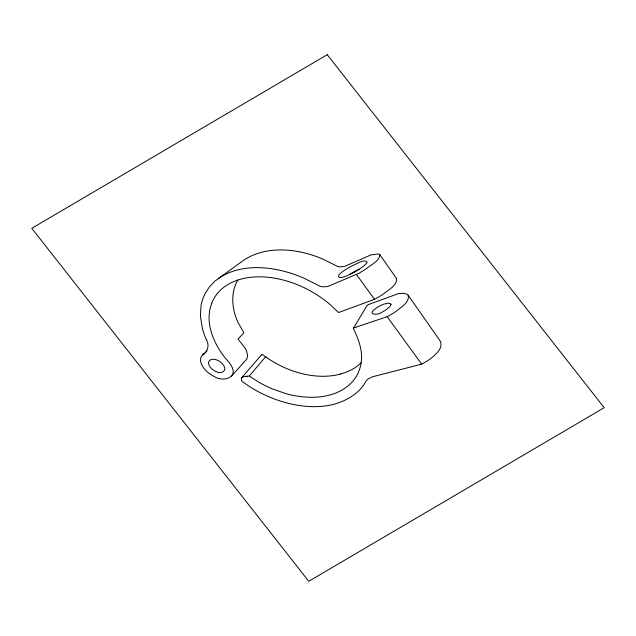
<?xml version="1.0" encoding="UTF-8"?>
<svg xmlns="http://www.w3.org/2000/svg" width="636" height="636" viewBox="0 0 636 636"><rect width="100%" height="100%" fill="white"/><g stroke="black" fill="none" stroke-linecap="round" stroke-linejoin="round"><path stroke-width="0.95" d="M211.716 303.197L209.96 309.088A55.388 48.392 13.2 0 0 209.26 321.848C210.111 331.118 213.632 339.958 218.291 347.948A90.694 79.246 13.2 0 0 224.794 357.44L229.294 362.719A19.16 16.743 13.2 0 1 231.313 365.74C238.691 378.07 222.695 382.149 214.523 376.679A27.38 23.922 13.2 0 1 204.776 369.349C201.827 365.915 199.163 360.89 201.27 356.391C207.376 352.066 210.063 346.175 206.255 339.401M206.255 339.401A80.931 70.715 13.2 0 1 202.487 329.035L200.404 316.235L201.008 305.773A55.197 48.225 13.2 0 1 204.832 294.11L209.172 287.202L214.833 281.215L242.761 260.895C261.253 247.937 285.803 247.817 306.886 253.541A102.841 89.859 13.2 0 1 322.945 259.146L337.342 266.309A11.599 10.136 13.2 0 0 340.101 266.874L344.648 266.373L371.13 254.861L378.388 253.915L379.843 254.686L396.466 278.457C397.444 285.373 388.628 289.555 384.144 293.474A107.635 94.049 13.2 0 1 378.15 297.29L374.509 299.317L338.591 312.546L329.265 303.817A113.924 99.542 13.2 0 0 312.721 292.258A105.759 92.411 13.2 0 0 290.469 282.161C273.655 276.66 255.028 274.545 237.936 280.007C231.949 289.682 231.671 301.838 234.493 312.602A70.835 61.891 13.2 0 0 238.134 322.675L243.485 332A1.964 1.717 13.2 0 1 243.811 332.906L238.055 339.107L244.272 346.994A17.689 15.455 13.2 0 1 246.585 350.897L247.587 355.77L246.8 359.03L231.313 376.361M247.15 376.13L247.277 376.122A17.029 14.882 13.2 0 1 249.28 376.043L265.57 356.772M261.277 355.127L241.37 378.118L241.521 380.431A5.589 4.881 13.2 0 0 242.427 381.695L251.101 387.602A122.056 106.649 13.2 0 0 267.732 396.268C296.185 408.717 334.472 413.472 359.054 390.576A48.614 42.477 13.2 0 0 365.438 382.045L365.732 381.552A12.195 10.653 13.2 0 1 368.101 378.992L372.831 376.687L421.692 364.134L425.182 362.25A63.727 55.682 13.2 0 0 430.787 358.513C435.684 354.562 443.61 348.099 440.223 341.039L408.177 295.207L406.833 294.086L403.335 293.299L398.478 293.601L368.729 304.445M349.832 274.418L350.603 273.877A51.19 44.727 13.2 0 1 356.677 270.403L359.245 269.251M218.132 278.632C239.096 264.163 266.937 265.776 290.247 273.051A117.247 102.452 13.2 0 1 304.215 278.29L320.019 286.248A13.054 11.4 13.2 0 0 323.024 286.9L327.945 286.454L358.974 273.242A141.852 123.948 13.2 0 0 366.36 268.678C370.907 264.743 379.461 261.301 379.843 254.686M354.983 327.524L387.165 316.704L390.766 314.717A91.29 79.77 13.2 0 0 396.649 310.925C401.181 307.013 409.958 302.227 408.177 295.207M340.697 374.032C324.495 378.317 307.188 376.107 291.59 370.486A97.006 84.763 13.2 0 1 266.762 357.599M266.754 357.607L263.169 354.999A1.383 1.208 13.2 0 0 261.285 354.928M249.28 376.051L258.089 381.767A108.923 95.169 13.2 0 0 272.844 389.097L285.977 393.652A88.515 77.346 13.2 0 0 296.638 396.021C307.14 397.707 318.032 397.937 328.415 395.369A51.27 44.798 13.2 0 0 339.934 391.172C347.447 387.34 354.069 381.385 357.774 373.722A47.032 41.094 13.2 0 0 361.113 362.655C363.084 350.722 358.299 338.598 353.354 328.391L366.487 306.449A6.01 5.255 13.2 0 1 368.602 304.413M356.518 274.609L374.509 299.317M387.165 316.704L421.692 364.134M361.2 362.719A47.628 41.618 13.2 0 1 340.65 373.896M241.529 377.649A11.933 10.43 13.2 0 1 247.165 376.337M237.951 280.039A49.934 43.63 13.2 0 0 223.816 287.257A45.355 39.631 13.2 0 0 211.724 303.205M206.97 350.651A11.225 9.802 13.2 0 1 203.679 353.823M202.59 354.681A8.037 7.028 13.2 0 1 203.695 353.839M353.29 328.343A2.663 2.329 13.2 0 1 354.96 327.675M354.18 272.24A74.11 64.753 13.2 0 1 349.681 274.482C336.714 281.033 334.146 276.056 346.843 268.837A87.879 76.789 13.2 0 1 351.827 265.943C355.707 264.727 364.166 258.407 367.147 262.127A4.706 4.11 13.2 0 1 366.543 263.217L363.991 265.816L358.561 269.672A82.911 72.44 13.2 0 1 354.18 272.24M390.997 304.398L389.916 306.624L385.909 309.915A36.626 32.007 13.2 0 1 382.84 311.704C377.816 315.734 366.098 315.122 375.693 308.452A33.183 28.994 13.2 0 1 384.08 304.088L388.429 303.118L390.798 303.793A1.089 0.954 13.2 0 1 390.925 304.024L390.997 304.398M208.544 362.6L208.878 364.77L210.15 367.059A13.507 11.798 13.2 0 0 216.32 371.686C220.024 374.127 227.092 371.607 224.174 366.408A9.524 8.316 13.2 0 0 222.894 364.356L221.018 362.472A14.262 12.458 13.2 0 0 217.91 360.485C215.048 358.831 209.109 358.203 208.544 362.6M327.246 54.704L31.8 228.3L308.754 581.296L604.2 407.7L327.246 54.704"/></g></svg>
